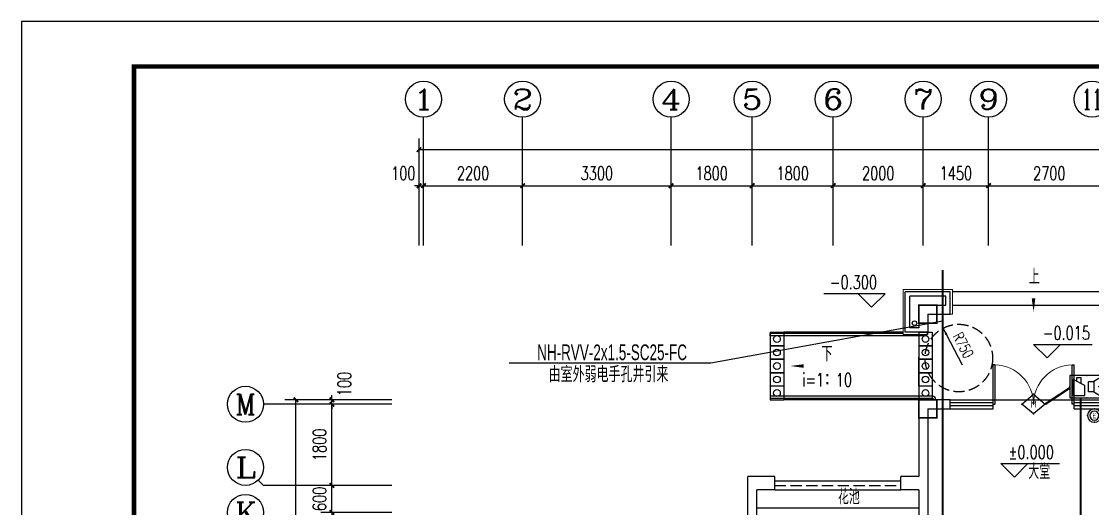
# Model space of a CAD drawing. Extents: x -993182 to -819982, y 169304 to 600104.
# Drawn here: x -904082 to -880287, y 411088 to 421904 of the extents above; entities that cross this region are included whole.
import ezdxf
from ezdxf.enums import TextEntityAlignment as Align

# ---------------------------------------------------------------- set-up
doc = ezdxf.new("R2010")
doc.units = 0
doc.header["$LTSCALE"] = 1000
doc.header["$MEASUREMENT"] = 0
doc.linetypes.add('DASH', pattern=[0.35, 0.25, -0.1])
for name, color, linetype in [('AXIS', 3, 'Continuous'), ('AXIS_TEXT', 7, 'Continuous'), ('DIM_ELEV', 3, 'Continuous'), ('DIM_SYMB', 3, 'Continuous'), ('EQUIP-安防', 3, 'Continuous'), ('kan', 146, 'Continuous'), ('PUB_DIM', 3, 'Continuous'), ('PUB_TEXT', 7, 'Continuous'), ('PUB_TITLE', 146, 'Continuous'), ('RAIL', 163, 'Continuous'), ('TEL_LEAD', 3, 'Continuous'), ('WALL', 4, 'Continuous'), ('WINDOW', 2, 'Continuous'), ('WIRE-安防', 4, 'Continuous'), ('WIRE-照明', 1, 'Continuous'), ('栏杆', 169, 'Continuous'), ('面层', 215, 'Continuous')]:
    doc.layers.add(name, color=color, linetype=linetype)
doc.layers.add('投影线', color=150, linetype='Continuous', lineweight=18)
doc.styles.add('_TCH_AXIS', font='COMPLEX', dxfattribs={"bigfont": 'GBCBIG'})
doc.styles.add('_TCH_DIM', font='SIMPLEX', dxfattribs={"bigfont": 'GBCBIG'})
doc.styles.add('_TCH_DIM_T3', font='SIMPLEX', dxfattribs={"width": 0.705882, "bigfont": 'GBCBIG'})
doc.styles.add('_TEL_ATTDEF', font='GBENOR', dxfattribs={"width": 0.8, "height": 3, "bigfont": 'GBCBIG'})
doc.styles.add('_TEL_DIM', font='ICED', dxfattribs={"width": 0.8, "height": 3.5, "bigfont": 'BZHZ'})
doc.styles.add('COMPLEX', font='COMPLEX')
doc.styles.get("Standard").update_dxf_attribs({"font": 'gbenor.shx', "bigfont": 'gbcbig.shx'})
doc.dimstyles.new('_TCH_ARCH&&100', dxfattribs={"dimtxt": 297.5, "dimasz": 100, "dimexe": 250, "dimexo": 300, "dimgap": 126.25, "dimtad": 1, "dimdec": 0, "dimzin": 0, "dimdsep": 46, "dimtxsty": '_TCH_DIM_T3', "dimblk": 'ARCHTICK', "dimcen": 0.09, "dimclrt": 7, "dimazin": 2, "dimtfac": 1, "dimtdec": 0, "dimtix": 1, "dimtmove": 2, "dimatfit": 3, "dimfxl": 0, "dimtolj": 1, "dimtzin": 0, "dimarcsym": 0})

# ---------------------------------------------------------------- blocks, each defined once
blk = doc.blocks.new('A$C08E67530')
at = {"layer": 'RAIL'}
for p, q in [((0, 1500), (300, 1500)), ((0, 1500), (0, 0)), ((0, 1500), (0, 0)), ((300, 1500), (300, 0)), ((300, 1500), (300, 0)), ((0, 1200), (300, 1200)), ((300, 1200), (0, 1200)), ((0, 900), (300, 900)), ((300, 900), (0, 900)), ((0, 600), (300, 600)), ((300, 600), (0, 600)), ((300, 300), (0, 300)), ((0, 0), (300, 0))]:
    blk.add_line(p, q, dxfattribs=at)
for centre in [(150, 1350), (150, 1050), (150, 750), (150, 450), (150, 150)]:
    blk.add_circle(centre, 75, dxfattribs=at)
blk = doc.blocks.new('q1')
at = {"color": 3, "const_width": 35}
for points in [[(-511393, -318718), (-511393, -318318), (-511793, -318318), (-511793, -318718)], [(-511393, -320818), (-511393, -320418), (-511793, -320418), (-511793, -320818)]]:
    blk.add_lwpolyline(points, close=True, dxfattribs=at)
blk = doc.blocks.new('$DorLib2D$00000002')
for p, q in [((-0.5, 0), (-0.5, 0.4875)), ((-0.475, 0.4875), (-0.5, 0.4875)), ((-0.475, 0), (-0.475, 0.4875)), ((0.475, 0), (0.475, 0.4875)), ((0.475, 0.4875), (0.5, 0.4875)), ((0.5, 0), (0.5, 0.4875)), ((-0.5, 0), (-0.475, 0)), ((0.5, 0), (0.475, 0))]:
    blk.add_line(p, q)
at = {"lineweight": 13}
for centre, start, end in [((-0.4875, 0), 0, 88.53072), ((0.4875, 0), 91.46928, 180)]:
    blk.add_arc(centre, 0.4875, start, end, dxfattribs=at)
blk = doc.blocks.new('$TCHSYS$WIN2D')
for p, q in [((-0.5, 0.5), (0.5, 0.5)), ((-0.5, 0.5), (-0.5, -0.5)), ((0.5, 0.5), (0.5, -0.5)), ((0.5, 0.167), (-0.5, 0.167)), ((0.5, -0.167), (-0.5, -0.167)), ((-0.5, -0.5), (0.5, -0.5))]:
    blk.add_line(p, q)
blk = doc.blocks.new('_AXISO')
blk.add_circle((0, 0), 0.5)
at = {"layer": 'AXIS_TEXT', "style": 'COMPLEX', "width": 1.041667}
blk.add_attdef('A', text='', height=0.56, dxfattribs=at).set_placement((-0.25, -0.28), (0.25, -0.28), align=Align.FIT)
blk = doc.blocks.new('_ArchTick')
at = {"color": 0, "linetype": 'ByBlock', "const_width": 0.4}
blk.add_lwpolyline([(-0.5, -0.5), (0.5, 0.5)], dxfattribs=at)
blk = doc.blocks.new('*D186')
at = {"layer": 'AXIS', "color": 0, "lineweight": -2}
for p, q in [((-256409, -327388), (-256409, -325012)), ((-196309, -327388), (-196309, -325012)), ((-256409, -325262), (-196309, -325262))]:
    blk.add_line(p, q, dxfattribs=at)
at = {"layer": 'Defpoints', "color": 0}
for p in [(-196309, -325262), (-256409, -327688), (-196309, -327688)]:
    blk.add_point(p, dxfattribs=at)
at = {"layer": 'AXIS', "color": 0, "lineweight": -2, "xscale": 100, "yscale": 100, "zscale": 100, "rotation": 180}
blk.add_blockref('_ArchTick', (-256409, -325262), dxfattribs=at)
at = {"layer": 'AXIS', "color": 0, "lineweight": -2, "xscale": 100, "yscale": 100, "zscale": 100}
blk.add_blockref('_ArchTick', (-196309, -325262), dxfattribs=at)
at = {"layer": 'AXIS', "color": 7, "insert": (-226359, -324987), "char_height": 297.5, "attachment_point": 5, "style": '_TCH_DIM_T3'}
blk.add_mtext('\\A1;60100', dxfattribs=at)
blk = doc.blocks.new('*D187')
at = {"layer": 'AXIS', "color": 0, "lineweight": -2}
for p, q in [((-256409, -327388), (-256409, -325812)), ((-256309, -327388), (-256309, -325812)), ((-256409, -326062), (-256509, -326062)), ((-256409, -326062), (-256309, -326062)), ((-256309, -326062), (-256209, -326062))]:
    blk.add_line(p, q, dxfattribs=at)
at = {"layer": 'Defpoints', "color": 0}
for p in [(-256309, -326062), (-256409, -327688), (-256309, -327688)]:
    blk.add_point(p, dxfattribs=at)
at = {"layer": 'AXIS', "color": 0, "lineweight": -2, "xscale": 100, "yscale": 100, "zscale": 100}
blk.add_blockref('_ArchTick', (-256409, -326062), dxfattribs=at)
at = {"layer": 'AXIS', "color": 0, "lineweight": -2, "xscale": 100, "yscale": 100, "zscale": 100, "rotation": 180}
blk.add_blockref('_ArchTick', (-256309, -326062), dxfattribs=at)
at = {"layer": 'AXIS', "color": 7, "insert": (-256759, -325787), "char_height": 297.5, "attachment_point": 5, "style": '_TCH_DIM_T3'}
blk.add_mtext('\\A1;100', dxfattribs=at)
blk = doc.blocks.new('*D188')
at = {"layer": 'AXIS', "color": 0, "lineweight": -2}
for p, q in [((-256309, -327388), (-256309, -325812)), ((-254109, -327388), (-254109, -325812)), ((-256309, -326062), (-254109, -326062))]:
    blk.add_line(p, q, dxfattribs=at)
at = {"layer": 'Defpoints', "color": 0}
for p in [(-254109, -326062), (-256309, -327688), (-254109, -327688)]:
    blk.add_point(p, dxfattribs=at)
at = {"layer": 'AXIS', "color": 0, "lineweight": -2, "xscale": 100, "yscale": 100, "zscale": 100, "rotation": 180}
blk.add_blockref('_ArchTick', (-256309, -326062), dxfattribs=at)
at = {"layer": 'AXIS', "color": 0, "lineweight": -2, "xscale": 100, "yscale": 100, "zscale": 100}
blk.add_blockref('_ArchTick', (-254109, -326062), dxfattribs=at)
at = {"layer": 'AXIS', "color": 7, "insert": (-255209, -325787), "char_height": 297.5, "attachment_point": 5, "style": '_TCH_DIM_T3'}
blk.add_mtext('\\A1;2200', dxfattribs=at)
blk = doc.blocks.new('*D189')
at = {"layer": 'AXIS', "color": 0, "lineweight": -2}
for p, q in [((-254109, -327388), (-254109, -325812)), ((-250809, -327388), (-250809, -325812)), ((-254109, -326062), (-250809, -326062))]:
    blk.add_line(p, q, dxfattribs=at)
at = {"layer": 'Defpoints', "color": 0}
for p in [(-250809, -326062), (-254109, -327688), (-250809, -327688)]:
    blk.add_point(p, dxfattribs=at)
at = {"layer": 'AXIS', "color": 0, "lineweight": -2, "xscale": 100, "yscale": 100, "zscale": 100, "rotation": 180}
blk.add_blockref('_ArchTick', (-254109, -326062), dxfattribs=at)
at = {"layer": 'AXIS', "color": 0, "lineweight": -2, "xscale": 100, "yscale": 100, "zscale": 100}
blk.add_blockref('_ArchTick', (-250809, -326062), dxfattribs=at)
at = {"layer": 'AXIS', "color": 7, "insert": (-252459, -325787), "char_height": 297.5, "attachment_point": 5, "style": '_TCH_DIM_T3'}
blk.add_mtext('\\A1;3300', dxfattribs=at)
blk = doc.blocks.new('*D190')
at = {"layer": 'AXIS', "color": 0, "lineweight": -2}
for p, q in [((-250809, -327388), (-250809, -325812)), ((-249009, -327388), (-249009, -325812)), ((-250809, -326062), (-249009, -326062))]:
    blk.add_line(p, q, dxfattribs=at)
at = {"layer": 'Defpoints', "color": 0}
for p in [(-249009, -326062), (-250809, -327688), (-249009, -327688)]:
    blk.add_point(p, dxfattribs=at)
at = {"layer": 'AXIS', "color": 0, "lineweight": -2, "xscale": 100, "yscale": 100, "zscale": 100, "rotation": 180}
blk.add_blockref('_ArchTick', (-250809, -326062), dxfattribs=at)
at = {"layer": 'AXIS', "color": 0, "lineweight": -2, "xscale": 100, "yscale": 100, "zscale": 100}
blk.add_blockref('_ArchTick', (-249009, -326062), dxfattribs=at)
at = {"layer": 'AXIS', "color": 7, "insert": (-249909, -325787), "char_height": 297.5, "attachment_point": 5, "style": '_TCH_DIM_T3'}
blk.add_mtext('\\A1;1800', dxfattribs=at)
blk = doc.blocks.new('*D191')
at = {"layer": 'AXIS', "color": 0, "lineweight": -2}
for p, q in [((-249009, -327388), (-249009, -325812)), ((-247209, -327388), (-247209, -325812)), ((-249009, -326062), (-247209, -326062))]:
    blk.add_line(p, q, dxfattribs=at)
at = {"layer": 'Defpoints', "color": 0}
for p in [(-247209, -326062), (-249009, -327688), (-247209, -327688)]:
    blk.add_point(p, dxfattribs=at)
at = {"layer": 'AXIS', "color": 0, "lineweight": -2, "xscale": 100, "yscale": 100, "zscale": 100, "rotation": 180}
blk.add_blockref('_ArchTick', (-249009, -326062), dxfattribs=at)
at = {"layer": 'AXIS', "color": 0, "lineweight": -2, "xscale": 100, "yscale": 100, "zscale": 100}
blk.add_blockref('_ArchTick', (-247209, -326062), dxfattribs=at)
at = {"layer": 'AXIS', "color": 7, "insert": (-248109, -325787), "char_height": 297.5, "attachment_point": 5, "style": '_TCH_DIM_T3'}
blk.add_mtext('\\A1;1800', dxfattribs=at)
blk = doc.blocks.new('*D192')
at = {"layer": 'AXIS', "color": 0, "lineweight": -2}
for p, q in [((-247209, -327388), (-247209, -325812)), ((-245209, -327388), (-245209, -325812)), ((-247209, -326062), (-245209, -326062))]:
    blk.add_line(p, q, dxfattribs=at)
at = {"layer": 'Defpoints', "color": 0}
for p in [(-245209, -326062), (-247209, -327688), (-245209, -327688)]:
    blk.add_point(p, dxfattribs=at)
at = {"layer": 'AXIS', "color": 0, "lineweight": -2, "xscale": 100, "yscale": 100, "zscale": 100, "rotation": 180}
blk.add_blockref('_ArchTick', (-247209, -326062), dxfattribs=at)
at = {"layer": 'AXIS', "color": 0, "lineweight": -2, "xscale": 100, "yscale": 100, "zscale": 100}
blk.add_blockref('_ArchTick', (-245209, -326062), dxfattribs=at)
at = {"layer": 'AXIS', "color": 7, "insert": (-246209, -325787), "char_height": 297.5, "attachment_point": 5, "style": '_TCH_DIM_T3'}
blk.add_mtext('\\A1;2000', dxfattribs=at)
blk = doc.blocks.new('*D193')
at = {"layer": 'AXIS', "color": 0, "lineweight": -2}
for p, q in [((-245209, -327388), (-245209, -325812)), ((-243759, -327388), (-243759, -325812)), ((-245209, -326062), (-243759, -326062))]:
    blk.add_line(p, q, dxfattribs=at)
at = {"layer": 'Defpoints', "color": 0}
for p in [(-243759, -326062), (-245209, -327688), (-243759, -327688)]:
    blk.add_point(p, dxfattribs=at)
at = {"layer": 'AXIS', "color": 0, "lineweight": -2, "xscale": 100, "yscale": 100, "zscale": 100, "rotation": 180}
blk.add_blockref('_ArchTick', (-245209, -326062), dxfattribs=at)
at = {"layer": 'AXIS', "color": 0, "lineweight": -2, "xscale": 100, "yscale": 100, "zscale": 100}
blk.add_blockref('_ArchTick', (-243759, -326062), dxfattribs=at)
at = {"layer": 'AXIS', "color": 7, "insert": (-244484, -325787), "char_height": 297.5, "attachment_point": 5, "style": '_TCH_DIM_T3'}
blk.add_mtext('\\A1;1450', dxfattribs=at)
blk = doc.blocks.new('*D194')
at = {"layer": 'AXIS', "color": 0, "lineweight": -2}
for p, q in [((-243759, -327388), (-243759, -325812)), ((-241059, -327388), (-241059, -325812)), ((-243759, -326062), (-241059, -326062))]:
    blk.add_line(p, q, dxfattribs=at)
at = {"layer": 'Defpoints', "color": 0}
for p in [(-241059, -326062), (-243759, -327688), (-241059, -327688)]:
    blk.add_point(p, dxfattribs=at)
at = {"layer": 'AXIS', "color": 0, "lineweight": -2, "xscale": 100, "yscale": 100, "zscale": 100, "rotation": 180}
blk.add_blockref('_ArchTick', (-243759, -326062), dxfattribs=at)
at = {"layer": 'AXIS', "color": 0, "lineweight": -2, "xscale": 100, "yscale": 100, "zscale": 100}
blk.add_blockref('_ArchTick', (-241059, -326062), dxfattribs=at)
at = {"layer": 'AXIS', "color": 7, "insert": (-242409, -325787), "char_height": 297.5, "attachment_point": 5, "style": '_TCH_DIM_T3'}
blk.add_mtext('\\A1;2700', dxfattribs=at)
blk = doc.blocks.new('*D220')
at = {"layer": 'AXIS', "color": 0, "lineweight": -2}
for p, q in [((-257012, -330816), (-259394, -330816)), ((-259144, -347016), (-259144, -330816)), ((-257012, -347016), (-259394, -347016))]:
    blk.add_line(p, q, dxfattribs=at)
at = {"layer": 'Defpoints', "color": 0}
for p in [(-259144, -330816), (-256712, -330816), (-256712, -347016)]:
    blk.add_point(p, dxfattribs=at)
at = {"layer": 'AXIS', "color": 0, "lineweight": -2, "xscale": 100, "yscale": 100, "zscale": 100}
for p, rotation in [((-259144, -330816), 90), ((-259144, -347016), 270)]:
    blk.add_blockref('_ArchTick', p, dxfattribs=dict(at, rotation=rotation))
at = {"layer": 'AXIS', "color": 7, "insert": (-259419, -338916), "char_height": 297.5, "attachment_point": 5, "rotation": 90, "style": '_TCH_DIM_T3'}
blk.add_mtext('\\A1;16200', dxfattribs=at)
blk = doc.blocks.new('*D231')
at = {"layer": 'AXIS', "color": 0, "lineweight": -2}
for p, q in [((-258344, -332716), (-258344, -332616)), ((-257012, -332716), (-258594, -332716)), ((-258344, -333316), (-258344, -332716)), ((-257012, -333316), (-258594, -333316)), ((-258344, -333316), (-258344, -333416))]:
    blk.add_line(p, q, dxfattribs=at)
at = {"layer": 'Defpoints', "color": 0}
for p in [(-258344, -332716), (-256712, -332716), (-256712, -333316)]:
    blk.add_point(p, dxfattribs=at)
at = {"layer": 'AXIS', "color": 0, "lineweight": -2, "xscale": 100, "yscale": 100, "zscale": 100}
for p, rotation in [((-258344, -332716), 270), ((-258344, -333316), 90)]:
    blk.add_blockref('_ArchTick', p, dxfattribs=dict(at, rotation=rotation))
at = {"layer": 'AXIS', "color": 7, "insert": (-258619, -333016), "char_height": 297.5, "attachment_point": 5, "rotation": 90, "style": '_TCH_DIM_T3'}
blk.add_mtext('\\A1;600', dxfattribs=at)
blk = doc.blocks.new('*D232')
at = {"layer": 'AXIS', "color": 0, "lineweight": -2}
for p, q in [((-257012, -330916), (-258594, -330916)), ((-258344, -332716), (-258344, -330916)), ((-257012, -332716), (-258594, -332716))]:
    blk.add_line(p, q, dxfattribs=at)
at = {"layer": 'Defpoints', "color": 0}
for p in [(-258344, -330916), (-256712, -330916), (-256712, -332716)]:
    blk.add_point(p, dxfattribs=at)
at = {"layer": 'AXIS', "color": 0, "lineweight": -2, "xscale": 100, "yscale": 100, "zscale": 100}
for p, rotation in [((-258344, -330916), 90), ((-258344, -332716), 270)]:
    blk.add_blockref('_ArchTick', p, dxfattribs=dict(at, rotation=rotation))
at = {"layer": 'AXIS', "color": 7, "insert": (-258619, -331816), "char_height": 297.5, "attachment_point": 5, "rotation": 90, "style": '_TCH_DIM_T3'}
blk.add_mtext('\\A1;1800', dxfattribs=at)
blk = doc.blocks.new('*D233')
at = {"layer": 'AXIS', "color": 0, "lineweight": -2}
for p, q in [((-258344, -330816), (-258344, -330716)), ((-257012, -330816), (-258594, -330816)), ((-257012, -330916), (-258594, -330916)), ((-258344, -330916), (-258344, -330816)), ((-258344, -330916), (-258344, -331016))]:
    blk.add_line(p, q, dxfattribs=at)
at = {"layer": 'Defpoints', "color": 0}
for p in [(-258344, -330816), (-256712, -330816), (-256712, -330916)]:
    blk.add_point(p, dxfattribs=at)
at = {"layer": 'AXIS', "color": 0, "lineweight": -2, "xscale": 100, "yscale": 100, "zscale": 100}
for p, rotation in [((-258344, -330816), 270), ((-258344, -330916), 90)]:
    blk.add_blockref('_ArchTick', p, dxfattribs=dict(at, rotation=rotation))
at = {"layer": 'AXIS', "color": 7, "insert": (-258069, -330466), "char_height": 297.5, "attachment_point": 5, "rotation": 90, "style": '_TCH_DIM_T3'}
blk.add_mtext('\\A1;100', dxfattribs=at)
blk = doc.blocks.new('$equip$00002646')
at = {"linetype": 'Continuous'}
for p, q in [((-0.75, 0.5), (0.75, 0.5)), ((-0.75, -0.5), (-0.75, 0.5)), ((0.31, 0.23), (0.75, 0.5)), ((0.75, 0.5), (0.75, -0.5)), ((-0.616, 0.388), (-0.091, 0.388)), ((-0.616, -0.312), (-0.616, 0.388)), ((-0.091, 0.388), (-0.091, -0.05)), ((0.31, 0.23), (0.065, 0.23)), ((0.065, 0.23), (0.065, -0.23)), ((0.31, -0.23), (0.31, 0.23)), ((0.686, 0.042), (0.503, 0)), ((0.503, 0), (0.686, -0.038)), ((0.531, 0), (1.009, 0)), ((0.686, -0.038), (0.686, 0.042)), ((0.825, -0.038), (0.825, 0.042)), ((0.825, 0.042), (1.009, 0)), ((1.009, 0), (0.825, -0.038)), ((-0.091, -0.05), (-0.616, -0.312)), ((-0.441, -0.225), (-0.441, -0.407)), ((-0.441, -0.407), (-0.266, -0.407)), ((-0.266, -0.407), (-0.266, -0.137)), ((0.065, -0.23), (0.31, -0.23)), ((0.75, -0.5), (0.31, -0.23)), ((0.75, -0.5), (-0.75, -0.5))]:
    blk.add_line(p, q, dxfattribs=at)
at = {"const_width": 0.04}
blk.add_lwpolyline([(-0.75, 0.5), (-0.75, -0.5), (0.75, -0.5), (0.75, 0.5), (-0.75, 0.5), (-0.75, -0.5)], dxfattribs=at)
for p in [(0, 0.5), (-0.75, 0), (0.75, 0), (0, -0.5)]:
    blk.add_point(p)
for points in [[(0.503, 0), (0.686, -0.038), (0.686, 0.042)], [(1.009, 0), (0.825, -0.038), (0.825, 0.042)]]:
    blk.add_solid(points)
at = {"color": 7, "style": '_TEL_DIM', "flags": 1}
blk.add_attdef('A', text='', height=0.000025, dxfattribs=at).set_placement((0, 0), align=Align.MIDDLE_CENTER)
blk = doc.blocks.new('$equip$00002374')
for p, q in [((-0.516, -0.012), (0.004, 0.428)), ((0.004, 0.428), (0.524, -0.012)), ((0.004, -0.452), (-0.516, -0.012)), ((0.524, -0.012), (0.004, -0.452))]:
    blk.add_line(p, q)
at = {"const_width": 0.04}
blk.add_lwpolyline([(0.004, 0.428), (0.524, -0.012), (0.004, -0.452), (-0.516, -0.012), (0.004, 0.428), (0.524, -0.012)], dxfattribs=at)
for p in [(0.004, 0.428), (-0.516, -0.012), (0.004, -0.452), (0.524, -0.012)]:
    blk.add_point(p)
at = {"color": 7, "style": '_TEL_DIM'}
blk.add_attdef('$TEXT$', text='', height=0.3, dxfattribs=at).set_placement((0, 0), align=Align.MIDDLE_CENTER)
at = {"color": 7, "style": '_TEL_DIM', "flags": 1}
blk.add_attdef('A', text='', height=0.00002, dxfattribs=at).set_placement((0, 0), align=Align.MIDDLE_CENTER)
blk = doc.blocks.new('$equip$00002375')
at = {"const_width": 0.04}
blk.add_lwpolyline([(0, 0.3, -1), (0, -0.3, -1), (0, 0.3, -0.254955)], format="xyb", dxfattribs=at)
for radius in [0.3, 0.2]:
    blk.add_circle((0, 0), radius)
for p in [(-0.3, 0), (0, 0.3), (0.3, 0), (0, -0.3)]:
    blk.add_point(p)
at = {"color": 7, "style": '_TEL_DIM'}
blk.add_attdef('$TEXT$', text='', height=0.24, dxfattribs=at).set_placement((0, 0), align=Align.MIDDLE_CENTER)
at = {"color": 7, "style": '_TEL_DIM', "flags": 1}
blk.add_attdef('A', text='', height=0.00002, dxfattribs=at).set_placement((0, 0), align=Align.MIDDLE_CENTER)
blk = doc.blocks.new('5#、7#楼参照')
at = {"color": 6}
blk.add_circle((-245403.8, -329115.6), 50, dxfattribs=at)
at = {"layer": 'AXIS'}
for p, q in [((-256308.8, -326742.7), (-256308.8, -324542.4)), ((-254108.8, -326742.7), (-254108.8, -324542.4)), ((-250808.8, -326742.7), (-250808.8, -324542.4)), ((-249008.8, -326742.7), (-249008.8, -324542.4)), ((-247208.8, -326742.7), (-247208.8, -324542.4)), ((-245208.8, -326742.7), (-245208.8, -324542.4)), ((-243758.8, -326742.7), (-243758.8, -324542.4)), ((-257358.8, -330915.6), (-259864.4, -330915.6)), ((-259981.6, -332598.4), (-259864.4, -332715.6)), ((-257358.8, -332715.6), (-259864.4, -332715.6))]:
    blk.add_line(p, q, dxfattribs=at)
at = {"layer": 'DIM_ELEV'}
for p, q in [((-246056.7, -328460.5), (-247414.7, -328460.5)), ((-246356.7, -328760.5), (-246656.7, -328460.5)), ((-246356.7, -328760.5), (-246056.7, -328460.5)), ((-242459.7, -329885.2), (-242759.7, -329585.2)), ((-242759.7, -329585.2), (-241459.7, -329585.2)), ((-242459.7, -329885.2), (-242159.7, -329585.2)), ((-243184.7, -332532.7), (-243484.7, -332232.7)), ((-243484.7, -332232.7), (-242184.7, -332232.7)), ((-243184.7, -332532.7), (-242884.7, -332232.7))]:
    blk.add_line(p, q, dxfattribs=at)
at = {"layer": 'DIM_SYMB'}
for points in [[(-242758.8, -328355.3, 0, 0, 0), (-242758.8, -328865.6, 0, 80, 0), (-242758.8, -328565.6, 0, 0, 0)], [(-246583, -330065.6, 0, 0, 0), (-248163.3, -330065.6, 0, 80, 0), (-247863.3, -330065.6, 0, 0, 0)]]:
    blk.add_lwpolyline(points, format="xyseb", dxfattribs=at)
at = {"layer": 'kan'}
for p, q in [((-248508.8, -332615.6), (-245708.8, -332615.6)), ((-248508.8, -332815.6), (-245708.8, -332815.6))]:
    blk.add_line(p, q, dxfattribs=at)
at = {"layer": 'kan', "linetype": 'DASH'}
blk.add_line((-248508.8, -332715.6), (-245708.8, -332715.6), dxfattribs=at)
at = {"layer": 'kan', "color": 124}
blk.add_line((-248908.8, -333215.6), (-245308.8, -333215.6), dxfattribs=at)
at = {"layer": 'PUB_DIM'}
blk.add_lwpolyline([(-244692.7, -329367.2, 52.8, 0, 0), (-244767.3, -329225.6, 0, 0, 0)], format="xyseb", dxfattribs=at)
blk.add_lwpolyline([(-244333.3, -330050.2), (-244692.7, -329367.2), (-244767.3, -329225.6)], dxfattribs=at)
at = {"layer": 'PUB_TITLE'}
blk.add_lwpolyline([(-265242.7, -381815.5), (-181142.7, -381815.5), (-181142.7, -322415.5), (-265242.7, -322415.5)], close=True, dxfattribs=at)
at = {"layer": 'PUB_TITLE', "const_width": 100}
blk.add_lwpolyline([(-262742.7, -380815.5), (-182142.7, -380815.5), (-182142.7, -323415.5), (-262742.7, -323415.5)], close=True, dxfattribs=at)
at = {"layer": 'RAIL'}
for p, q in [((-240958.8, -328415.6), (-244558.8, -328415.6)), ((-244558.8, -328715.6), (-240958.8, -328715.6)), ((-248308.8, -329315.6), (-248308.8, -329345.6)), ((-245657, -329315.6), (-248308.8, -329315.6)), ((-245308.8, -329315.6), (-245308.8, -329835.6)), ((-248308.8, -329395.6), (-248308.8, -330735.6)), ((-248308.8, -330785.6), (-248308.8, -330815.6)), ((-245008.8, -330815.6), (-248308.8, -330815.6)), ((-245008.8, -330785.6), (-245008.8, -330815.6))]:
    blk.add_line(p, q, dxfattribs=at)
for points in [[(-245308.8, -329315.6), (-245308.8, -329315.6), (-245008.8, -329315.6), (-245008.8, -330815.6)], [(-245308.8, -330515.6), (-245308.8, -329865.6)]]:
    blk.add_lwpolyline(points, dxfattribs=at)
at = {"layer": 'RAIL', "color": 197, "linetype": 'DASH'}
blk.add_circle((-244417.9, -329889.3), 750, dxfattribs=at)
at = {"layer": 'WALL'}
for p, q in [((-244608.8, -328415.6), (-245608.8, -328415.6)), ((-245608.8, -329315.6), (-245608.8, -328415.6)), ((-244708.8, -328515.6), (-245508.8, -328515.6)), ((-245508.8, -329215.6), (-245508.8, -328515.6)), ((-244708.8, -328715.6), (-244708.8, -328515.6)), ((-244608.8, -328915.6), (-244608.8, -328415.6)), ((-245308.8, -328715.6), (-245308.8, -329215.6)), ((-245308.8, -328715.6), (-244708.8, -328715.6)), ((-245108.8, -328915.6), (-245108.8, -329315.6)), ((-245108.8, -328915.6), (-244608.8, -328915.6)), ((-245108.8, -329315.6), (-245608.8, -329315.6)), ((-245308.8, -329215.6), (-245508.8, -329215.6)), ((-245308.8, -330815.6), (-245308.8, -332515.6)), ((-244608.8, -330815.6), (-245308.8, -330815.6)), ((-244608.8, -331015.6), (-244608.8, -330815.6)), ((-245108.8, -331015.6), (-245108.8, -332815.6)), ((-245108.8, -331015.6), (-244608.8, -331015.6)), ((-249108.8, -334515.6), (-249108.8, -332515.6)), ((-248508.8, -332515.6), (-249108.8, -332515.6)), ((-248508.8, -332815.6), (-248508.8, -332515.6)), ((-245308.8, -332515.6), (-245708.8, -332515.6)), ((-245708.8, -332815.6), (-245708.8, -332515.6)), ((-248908.8, -334415.6), (-248908.8, -332815.6)), ((-248508.8, -332815.6), (-248908.8, -332815.6)), ((-245308.8, -332815.6), (-245708.8, -332815.6)), ((-245308.8, -332815.6), (-245308.8, -334415.6)), ((-245108.8, -332815.6), (-245108.8, -334415.6))]:
    blk.add_line(p, q, dxfattribs=at)
at = {"layer": 'WINDOW'}
blk.add_line((-243658.8, -330815.6, 0), (-241858.8, -330815.6, 0), dxfattribs=at)
at = {"layer": '投影线', "linetype": 'Continuous', "elevation": 76500}
blk.add_lwpolyline([(-244558.8, -328915.6), (-244558.8, -328365.6), (-245657, -328365.6), (-245657, -329365.6), (-245108.8, -329365.6)], dxfattribs=at)
at = {"layer": '投影线', "linetype": 'Continuous'}
for points in [[(-244608.8, -328915.6), (-244558.8, -328915.6)], [(-245108.8, -329315.6), (-245108.8, -329365.6)]]:
    blk.add_lwpolyline(points, dxfattribs=at)
at = {"layer": '栏杆'}
for p, q in [((-248608.8, -329395.6), (-248608.8, -329345.6)), ((-245657, -329345.6), (-248608.8, -329345.6)), ((-245178.8, -329395.6), (-248608.8, -329395.6)), ((-245188.8, -329365.6), (-245188.8, -329395.6)), ((-248608.8, -330735.6), (-248608.8, -330785.6)), ((-244998.8, -330735.6), (-248608.8, -330735.6)), ((-244998.8, -330785.6), (-248608.8, -330785.6)), ((-244978.8, -330805.6), (-244978.8, -330815.6)), ((-244928.8, -330805.6), (-244928.8, -330815.6))]:
    blk.add_line(p, q, dxfattribs=at)
blk.add_lwpolyline([(-245108.8, -329325.6), (-245108.8, -329315.6)], dxfattribs=at)
for centre, radius, start, end in [((-245178.8, -329325.6), 70, 270, 0), ((-244998.8, -330805.6), 70, 0, 90), ((-244998.8, -330805.6), 20, 0, 90)]:
    blk.add_arc(centre, radius, start, end, dxfattribs=at)
for p in [(-248608.8, -330815.6), (-245308.8, -330815.6)]:
    blk.add_blockref('A$C08E67530', p)
at = {"layer": 'AXIS'}
ref = blk.add_blockref('_AXISO', (-256308.8, -324142.4), dxfattribs=dict(at, xscale=800, yscale=800, zscale=800))
ref.add_attrib('A', '1', dxfattribs={"layer": 'AXIS_TEXT', "height": 452.5, "style": '_TCH_AXIS', "width": 2.333333}).set_placement((-256535.1, -324368.7), (-256082.5, -324368.7), align=Align.FIT)
ref = blk.add_blockref('_AXISO', (-254108.8, -324142.4), dxfattribs=dict(at, xscale=800, yscale=800, zscale=800))
ref.add_attrib('A', '2', dxfattribs={"layer": 'AXIS_TEXT', "height": 452.5, "style": '_TCH_AXIS', "width": 1.5}).set_placement((-254335.1, -324368.7), (-253882.5, -324368.7), align=Align.FIT)
ref = blk.add_blockref('_AXISO', (-250808.8, -324142.4), dxfattribs=dict(at, xscale=800, yscale=800, zscale=800))
ref.add_attrib('A', '4', dxfattribs={"layer": 'AXIS_TEXT', "height": 452.5, "style": '_TCH_AXIS', "width": 1.3125}).set_placement((-251035.1, -324368.7), (-250582.5, -324368.7), align=Align.FIT)
ref = blk.add_blockref('_AXISO', (-249008.8, -324142.4), dxfattribs=dict(at, xscale=800, yscale=800, zscale=800))
ref.add_attrib('A', '5', dxfattribs={"layer": 'AXIS_TEXT', "height": 452.5, "style": '_TCH_AXIS', "width": 1.5}).set_placement((-249235.1, -324368.7), (-248782.5, -324368.7), align=Align.FIT)
ref = blk.add_blockref('_AXISO', (-247208.8, -324142.4), dxfattribs=dict(at, xscale=800, yscale=800, zscale=800))
ref.add_attrib('A', '6', dxfattribs={"layer": 'AXIS_TEXT', "height": 452.5, "style": '_TCH_AXIS', "width": 1.5}).set_placement((-247435.1, -324368.7), (-246982.5, -324368.7), align=Align.FIT)
ref = blk.add_blockref('_AXISO', (-245208.8, -324142.4), dxfattribs=dict(at, xscale=800, yscale=800, zscale=800))
ref.add_attrib('A', '7', dxfattribs={"layer": 'AXIS_TEXT', "height": 452.5, "style": '_TCH_AXIS', "width": 1.5}).set_placement((-245435.1, -324368.7), (-244982.5, -324368.7), align=Align.FIT)
ref = blk.add_blockref('_AXISO', (-243758.8, -324142.4), dxfattribs=dict(at, xscale=800, yscale=800, zscale=800))
ref.add_attrib('A', '9', dxfattribs={"layer": 'AXIS_TEXT', "height": 452.5, "style": '_TCH_AXIS', "width": 1.5}).set_placement((-243985.1, -324368.7), (-243532.5, -324368.7), align=Align.FIT)
ref = blk.add_blockref('_AXISO', (-241458.8, -324142.4), dxfattribs=dict(at, xscale=800, yscale=800, zscale=800))
ref.add_attrib('A', '11', dxfattribs={"layer": 'AXIS_TEXT', "height": 452.55, "style": '_TCH_AXIS', "width": 0.875}).set_placement((-241685.1, -324368.7), (-241232.5, -324368.7), align=Align.FIT)
ref = blk.add_blockref('_AXISO', (-260264.4, -330915.6), dxfattribs=dict(at, xscale=800, yscale=800, zscale=800))
ref.add_attrib('A', 'M', dxfattribs={"layer": 'AXIS_TEXT', "height": 452.5, "style": '_TCH_AXIS'}).set_placement((-260490.7, -331141.9), (-260038.2, -331141.9), align=Align.FIT)
ref = blk.add_blockref('_AXISO', (-260264.4, -332315.6), dxfattribs=dict(at, xscale=800, yscale=800, zscale=800))
ref.add_attrib('A', 'L', dxfattribs={"layer": 'AXIS_TEXT', "height": 452.5, "style": '_TCH_AXIS', "width": 1.4}).set_placement((-260490.7, -332541.9), (-260038.2, -332541.9), align=Align.FIT)
ref = blk.add_blockref('_AXISO', (-260264.4, -333315.6), dxfattribs=dict(at, xscale=800, yscale=800, zscale=800))
ref.add_attrib('A', 'K', dxfattribs={"layer": 'AXIS_TEXT', "height": 452.5, "style": '_TCH_AXIS', "width": 1.105263}).set_placement((-260490.7, -333541.9), (-260038.2, -333541.9), align=Align.FIT)
at = {"layer": 'WINDOW'}
for name, p, xscale, yscale, zscale in [('$DorLib2D$00000002', (-242758.8, -330915.6), 1800, 1800, 1800), ('$TCHSYS$WIN2D', (-244133.8, -330915.6), 950, -200, 950), ('$TCHSYS$WIN2D', (-241383.8, -330915.6), 950, -200, 950)]:
    blk.add_blockref(name, p, dxfattribs=dict(at, xscale=xscale, yscale=yscale, zscale=zscale))
at = {"layer": '面层'}
blk.add_blockref('q1', (266484, -10397.2), dxfattribs=at)
at = {"layer": 'DIM_ELEV', "color": 7, "style": '_TCH_DIM', "width": 0.705882}
for s, p in [('-0.300', (-247279.7, -328355.5)), ('-0.015', (-242549.7, -329480.2)), ('%%P0.000', (-243314.7, -332127.7))]:
    blk.add_text(s, height=297.5, dxfattribs=at).set_placement(p)
at = {"layer": 'DIM_SYMB', "color": 7, "style": '_TCH_DIM'}
for s, p in [('上', (-242863.1, -328250.3)), ('下', (-247468.1, -329960.6))]:
    blk.add_text(s, height=337.6, dxfattribs=at).set_placement(p)
at = {"layer": 'PUB_DIM', "color": 7, "style": '_TCH_DIM', "width": 0.705882}
blk.add_text('R750', height=238, rotation=297.75935, dxfattribs=at).set_placement((-244560.6, -329401.4))
at = {"layer": 'AXIS'}
for p1, p2, distance, picture, middle in [((-256408.8, -327688), (-196308.8, -327688), 2425.6, '*D186', (-226358.8, -324987.4)), ((-256308.8, -327688), (-254108.8, -327688), 1625.6, '*D188', (-255208.8, -325787.4)), ((-254108.8, -327688), (-250808.8, -327688), 1625.6, '*D189', (-252458.8, -325787.4)), ((-250808.8, -327688), (-249008.8, -327688), 1625.6, '*D190', (-249908.8, -325787.4)), ((-249008.8, -327688), (-247208.8, -327688), 1625.6, '*D191', (-248108.8, -325787.4)), ((-247208.8, -327688), (-245208.8, -327688), 1625.6, '*D192', (-246208.8, -325787.4)), ((-245208.8, -327688), (-243758.8, -327688), 1625.6, '*D193', (-244483.8, -325787.4)), ((-243758.8, -327688), (-241058.8, -327688), 1625.6, '*D194', (-242408.8, -325787.4)), ((-256711.5, -347015.6), (-256711.5, -330815.6), 2432.9, '*D220', (-259419.4, -338915.6)), ((-256711.5, -332715.6), (-256711.5, -330915.6), 1632.9, '*D232', (-258619.4, -331815.6)), ((-256711.5, -333315.6), (-256711.5, -332715.6), 1632.9, '*D231', (-258619.4, -333015.6))]:
    dim = blk.add_aligned_dim(p1=p1, p2=p2, distance=distance, dimstyle='_TCH_ARCH&&100', dxfattribs=at)
    dim.commit()
    dim.dimension.update_dxf_attribs({"geometry": picture, "text_midpoint": middle})
for base, p1, p2, angle, picture, middle in [((-256308.8, -326062.4), (-256408.8, -327688), (-256308.8, -327688), 0, '*D187', (-256758.8, -325787.4)), ((-258344.4, -330815.6), (-256711.5, -330915.6), (-256711.5, -330815.6), 90, '*D233', (-258069.4, -330465.6))]:
    dim = blk.add_linear_dim(base=base, p1=p1, p2=p2, angle=angle, dimstyle='_TCH_ARCH&&100', dxfattribs=at)
    dim.commit()
    dim.dimension.update_dxf_attribs({"geometry": picture, "text_midpoint": middle, "dimtype": 129})

msp = doc.modelspace()

# ---------------------------------------------------------------- linework, layer by layer
at = {"layer": 'TEL_LEAD'}
for p, q in [((-883617, 415246), (-888764, 414313)), ((-888764, 414313), (-893248, 414313))]:
    msp.add_line(p, q, dxfattribs=at)
at = {"layer": 'WIRE-安防', "linetype": 'Continuous', "const_width": 50}
for points in [[(-880789, 413769), (-881336, 413409)], [(-880552, 406503), (-880552, 413545)]]:
    msp.add_lwpolyline(points, dxfattribs=at)
at = {"layer": 'WIRE-照明', "linetype": 'Continuous', "const_width": 50}
msp.add_lwpolyline([(-883617, 410407), (-883617, 416384)], dxfattribs=at)

# ---------------------------------------------------------------- block references
at = {"layer": 'EQUIP-安防', "xscale": -500, "yscale": 500, "zscale": 500, "rotation": 180}
msp.add_blockref('$equip$00002646', (-880414, 413795), dxfattribs=at)
at = {"layer": 'EQUIP-安防'}
ref = msp.add_blockref('$equip$00002374', (-881598, 413403), dxfattribs=dict(at, xscale=500, yscale=500, zscale=500, rotation=180))
ref.add_attrib('$TEXT$', 'M', dxfattribs={"layer": '0', "color": 7, "height": 150, "style": '_TEL_ATTDEF'}).set_placement((-881598, 413403), align=Align.MIDDLE_CENTER)
ref = msp.add_blockref('$equip$00002375', (-880248, 413153), dxfattribs=dict(at, xscale=-500, yscale=500, zscale=500))
ref.add_attrib('$TEXT$', 'E', dxfattribs={"layer": '0', "color": 7, "height": 120, "style": '_TEL_ATTDEF'}).set_placement((-880248, 413153), align=Align.MIDDLE_CENTER)
at = {"layer": '面层'}
msp.add_blockref('5#、7#楼参照', (-638840, 744319), dxfattribs=at)

# ---------------------------------------------------------------- texts
at = {"layer": 'PUB_TEXT', "style": '_TCH_DIM', "width": 0.705882}
for s, p in [('i=1', (-886736, 413798)), ('10', (-885990, 413798))]:
    msp.add_text(s, height=297.5, dxfattribs=at).set_placement(p)
at = {"layer": 'PUB_TEXT', "style": '_TCH_DIM'}
msp.add_text('∶', height=338, dxfattribs=at).set_placement((-886236, 413798))
at = {"layer": 'PUB_TEXT'}
for s, p in [('大堂', (-881715, 411742, 0)), ('花池', (-885945, 411182, 0)), ('花池', (-885945, 411182))]:
    msp.add_text(s, height=337.6, dxfattribs=at).set_placement(p)
at = {"layer": 'TEL_LEAD', "color": 7, "style": '_TEL_DIM'}
for s, width, p in [('NH-RVV-2x1.5-SC25-FC', 0.64, (-892626, 414383)), ('由室外弱电手孔井引来', 0.8, (-892370, 413893))]:
    msp.add_text(s, height=350, dxfattribs=dict(at, width=width)).set_placement(p)

doc.saveas('drawing.dxf')
